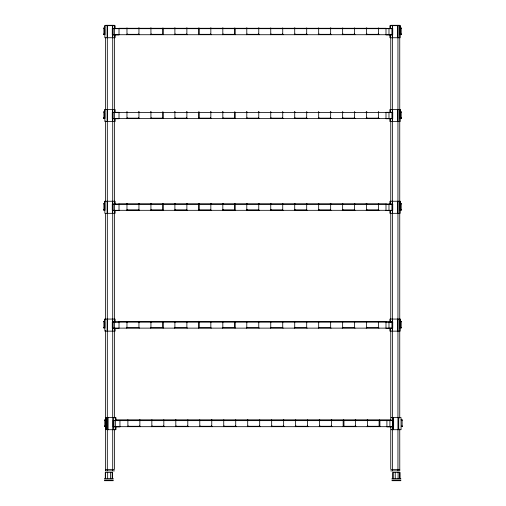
<?xml version="1.0" encoding="UTF-8"?>
<svg xmlns="http://www.w3.org/2000/svg" width="506" height="506" viewBox="0 0 506 506"><rect width="100%" height="100%" fill="white"/><g stroke="black" fill="none" stroke-linecap="round" stroke-linejoin="round"><path stroke-width="0.76" d="M105.963 420.631L105.969 417.621L105.969 429.702L106.007 417.621M400.006 27.919L400.138 25.661L390.031 25.661L390.031 28.678M400.006 111.75L400.138 109.486L390.031 109.486L390.031 112.509M400.006 203.507L400.138 201.249L390.031 201.249L390.031 204.266M400.006 321.323L400.138 319.065L390.031 319.065L390.031 322.082M198.453 28.285L198.858 27.881L199.263 28.285L199.263 33.921L198.453 34.737L198.573 28.57M198.453 112.117L198.858 111.706L199.263 112.117L199.263 117.753L198.453 118.562L198.573 112.402M198.453 203.874L198.858 203.469L199.263 203.874L199.263 209.509L198.453 210.325L198.573 204.165M198.453 321.69L198.858 321.285L199.263 321.69L199.263 327.325L198.453 328.141L198.573 321.98M343.157 420.246L343.561 419.841L343.966 420.246L343.966 425.881L343.157 426.697L343.157 420.246L343.359 420.6M128.233 420.448L127.778 419.853L127.778 420.638M283.082 112.319L282.626 111.725L282.626 112.509M164.178 420.448L163.723 419.853L163.723 420.638M319.027 112.319L318.476 111.763L318.571 112.509M354.972 28.488L354.523 27.893L354.421 28.64M200.123 420.448L199.674 419.853L199.573 420.6M354.972 112.319L354.523 111.725L354.421 112.465M236.074 420.448L235.619 419.853L235.518 420.6M283.082 321.892L282.626 321.297L282.626 322.082M354.972 204.076L354.523 203.482L354.421 204.228M319.027 321.892L318.476 321.335L318.571 322.082M354.972 321.892L354.523 321.297L354.421 322.044M127.253 28.57L126.968 27.881L126.766 28.64M163.198 28.57L162.913 27.881L162.711 28.64M127.253 112.402L126.968 111.706L126.766 112.465M163.198 112.402L162.805 111.725L162.711 112.465M127.253 204.165L126.861 203.482L126.766 204.228M283.018 28.57L282.626 27.893L282.626 28.678M163.198 204.165L162.805 203.482L162.711 204.228M318.963 28.57L318.571 27.893L318.571 28.678M127.253 321.98L126.861 321.297L126.766 322.044M163.198 321.98L162.805 321.297L162.711 322.044M104.521 426.001L104.805 426.697L105.008 425.938M283.018 204.165L282.626 203.482L282.626 204.266M318.963 204.165L318.571 203.482L318.571 204.266M271.956 420.537L271.564 419.853L271.469 420.6M307.901 420.537L307.616 419.841L307.414 420.6M379.791 420.537L379.506 419.841L379.222 420.537M126.563 34.737L127.367 33.921M150.529 34.737L151.332 33.921M174.488 34.737L175.297 33.921M126.563 118.562L127.367 117.753M222.419 34.737L223.228 33.921M150.529 118.562L151.332 117.753M246.384 34.737L247.187 33.921M174.488 118.562L175.297 117.753M270.349 34.737L271.153 33.921M294.309 34.737L295.118 33.921M126.563 210.325L127.367 209.509M222.419 118.562L223.228 117.753M318.274 34.737L319.084 33.921M150.529 210.325L151.332 209.509M246.384 118.562L247.187 117.753M342.239 34.737L343.049 33.921M174.488 210.325L175.297 209.509M270.349 118.562L271.153 117.753M366.205 34.737L367.008 33.921M294.309 118.562L295.118 117.753M400.79 28.69L401.6 27.881M222.419 210.325L223.228 209.509M318.274 118.562L319.084 117.753M126.563 328.141L127.367 327.325M246.384 210.325L247.187 209.509M342.239 118.562L343.049 117.753M150.529 328.141L151.332 327.325M270.349 210.325L271.153 209.509M366.205 118.562L367.008 117.753M174.488 328.141L175.297 327.325M294.309 210.325L295.118 209.509M400.79 112.522L401.6 111.706M318.274 210.325L319.084 209.509M222.419 328.141L223.228 327.325M127.48 426.697L128.284 425.881M342.239 210.325L343.049 209.509M246.384 328.141L247.187 327.325M151.446 426.697L152.249 425.881M366.205 210.325L367.008 209.509M270.349 328.141L271.153 327.325M175.405 426.697L176.214 425.881M400.79 204.285L401.6 203.469M294.309 328.141L295.118 327.325M199.37 426.697L200.18 425.881M318.274 328.141L319.084 327.325M223.336 426.697L224.145 425.881M342.239 328.141L343.049 327.325M247.301 426.697L248.104 425.881M366.205 328.141L367.008 327.325M271.267 426.697L272.07 425.881M295.226 426.697L296.035 425.881M400.79 322.094L401.6 321.285M319.191 426.697L320.001 425.881M367.122 426.697L367.925 425.881M401.707 420.65L402.517 419.841L400.935 419.841M235.005 28.64L234.803 27.881L234.518 28.57M270.95 28.64L270.748 27.881L270.463 28.57M306.895 28.64L306.699 27.881L306.408 28.57M342.847 28.64L342.745 27.893L342.29 28.488M235.005 112.465L234.803 111.706L234.518 112.402M270.95 112.465L270.748 111.706L270.463 112.402M400.992 33.972L401.195 34.737L401.479 34.041M306.895 112.465L306.8 111.725L306.408 112.402M342.847 112.465L342.745 111.725L342.29 112.319M235.005 204.228L234.91 203.482L234.518 204.165M270.95 204.228L270.855 203.482L270.463 204.165M400.992 117.803L401.195 118.562L401.479 117.866M306.895 204.228L306.8 203.482L306.408 204.165M342.847 204.228L342.745 203.482L342.29 204.076M235.005 322.044L234.91 321.297L234.518 321.98M400.992 209.566L401.195 210.325L401.479 209.629M270.95 322.044L270.855 321.297L270.463 321.98M152.047 420.6L151.952 419.853L151.56 420.537M306.895 322.044L306.8 321.297L306.408 321.98M187.998 420.6L187.897 419.853L187.441 420.448M342.847 322.044L342.745 321.297L342.29 321.892M223.943 420.6L223.842 419.853L223.393 420.448M400.992 327.382L401.195 328.141L401.479 327.445M378.69 28.678L378.69 27.893L378.305 28.57M378.69 112.509L378.69 111.725L378.241 112.319M378.69 204.266L378.69 203.482L378.305 204.165M378.69 322.082L378.69 321.297L378.241 321.892M259.793 420.638L259.793 419.853L259.338 420.448M295.738 420.638L295.738 419.853L295.283 420.448M105.52 25.3L114.508 25.3M390.758 25.3L399.746 25.3L399.746 418.013M114.976 34.718L114.976 37.741L104.862 37.741L104.862 25.661L114.976 25.661L114.976 28.678M118.872 28.285L386.211 28.285M399.613 28.285L401.195 28.285L401.195 34.326M112.275 28.488L119.018 28.488L119.018 34.908L112.275 34.908M392.732 28.488L385.989 28.488L385.989 34.908L392.732 34.908M162.913 34.326L150.927 34.326L150.927 28.285M198.858 34.326L210.838 34.326L210.838 28.285M234.803 34.326L222.823 34.326L222.823 28.285M114.976 118.549L114.976 121.573L104.862 121.573L104.862 109.486L114.976 109.486L114.976 112.509M104.634 112.117L103.888 112.117L103.888 118.157M399.613 112.117L401.195 112.117L401.195 118.157M112.275 112.319L119.018 112.319L119.018 118.739L112.275 118.739M392.732 112.319L385.989 112.319L385.989 118.739L392.732 118.739M162.913 118.157L150.927 118.157L150.927 112.117M198.858 118.157L210.838 118.157L210.838 112.117M234.803 118.157L222.823 118.157L222.823 112.117M114.976 210.313L114.976 213.33L104.862 213.33L104.862 201.249L114.976 201.249L114.976 204.266M118.872 203.874L386.211 203.874M399.613 203.874L401.195 203.874L401.195 209.914M112.275 204.076L119.018 204.076L119.018 210.496L112.275 210.496M392.732 204.076L385.989 204.076L385.989 210.496L392.732 210.496M162.913 209.914L150.927 209.914L150.927 203.874M198.858 209.914L210.838 209.914L210.838 203.874M234.803 209.914L222.823 209.914L222.823 203.874M114.976 328.122L114.976 331.145L104.862 331.145L104.862 319.065L114.976 319.065L114.976 322.082M118.872 321.69L386.211 321.69M399.613 321.69L401.195 321.69L401.195 327.73M112.275 321.892L119.018 321.892L119.018 328.312L112.275 328.312M392.732 321.892L385.989 321.892L385.989 328.312L392.732 328.312M162.913 327.73L150.927 327.73L150.927 321.69M198.858 327.73L210.838 327.73L210.838 321.69M234.803 327.73L222.823 327.73L222.823 321.69M106.956 417.621L115.893 417.621L115.893 420.638M391.119 417.621L391.492 417.621M391.625 417.621L401.062 417.621L401.056 429.702L391.625 429.702M105.982 419.841L104.4 419.841L105.21 420.65M115.444 419.841L391.094 419.841M106.386 420.246L104.805 420.246L104.805 426.286M401.366 420.246L402.112 420.246L402.112 426.286M113.192 420.448L119.935 420.448L119.935 426.868L113.192 426.868M393.649 420.448L386.907 420.448L386.907 426.868L393.649 426.868M343.561 426.286L355.541 426.286L355.541 420.246M379.506 426.286L367.527 426.286L367.527 420.246M106.007 429.702L105.779 417.621M106.956 429.702L115.893 429.702L115.893 426.678M391.119 429.702L391.492 429.702M105.52 469.372L114.508 469.372L114.508 429.075M399.746 469.372L390.758 469.372L390.758 426.703M105.476 470.884L114.508 470.884M390.758 470.884L399.778 470.884L399.746 429.075M104.356 478.436L113.325 478.436M391.922 478.436L400.897 478.436M104.356 479.947L113.325 479.947M391.922 479.947L400.897 479.947M104.356 480.7L113.325 480.7M391.922 480.7L400.897 480.7M378.184 33.921L378.994 34.737M354.219 33.921L355.029 34.737M330.26 33.921L331.063 34.737M306.294 33.921L307.098 34.737M378.184 117.753L378.994 118.562M282.329 33.921L283.139 34.737M354.219 117.753L355.029 118.562M258.364 33.921L259.173 34.737M330.26 117.753L331.063 118.562M306.294 117.753L307.098 118.562M210.439 33.921L211.242 34.737M378.184 209.509L378.994 210.325M282.329 117.753L283.139 118.562M186.474 33.921L187.277 34.737M354.219 209.509L355.029 210.325M258.364 117.753L259.173 118.562M330.26 209.509L331.063 210.325M138.543 33.921L139.352 34.737M306.294 209.509L307.098 210.325M210.439 117.753L211.242 118.562M103.483 27.881L104.293 28.69M282.329 209.509L283.139 210.325M186.474 117.753L187.277 118.562M378.184 327.325L378.994 328.141M258.364 209.509L259.173 210.325M354.219 327.325L355.029 328.141M138.543 117.753L139.352 118.562M330.26 327.325L331.063 328.141M210.439 209.509L211.242 210.325M103.483 111.706L104.293 112.522M306.294 327.325L307.098 328.141M186.474 209.509L187.277 210.325M282.329 327.325L283.139 328.141M258.364 327.325L259.173 328.141M355.136 425.881L355.946 426.697M138.543 209.509L139.352 210.325M331.177 425.881L331.98 426.697M103.483 203.469L104.293 204.285M210.439 327.325L211.242 328.141M307.212 425.881L308.015 426.697M186.474 327.325L187.277 328.141M283.246 425.881L284.056 426.697M259.281 425.881L260.09 426.697M138.543 327.325L139.352 328.141M235.315 425.881L236.125 426.697M211.356 425.881L212.159 426.697M103.483 321.285L104.293 322.094M187.391 425.881L188.194 426.697M163.425 425.881L164.235 426.697M139.46 425.881L140.27 426.697M104.862 25.661L105.001 27.919M104.862 109.486L105.001 111.75M104.862 201.249L105.001 203.507M104.862 319.065L105.001 321.323M400.145 25.661L400.138 37.741L390.031 37.741L390.031 34.718M400.145 109.486L400.138 121.573L390.031 121.573L390.031 118.549M400.145 201.249L400.138 213.33L390.031 213.33L390.031 210.313M400.145 319.065L400.138 331.145L390.031 331.145L390.031 328.122M400.044 28.678L400.044 34.718M400.044 112.509L400.044 118.549M400.044 204.266L400.044 210.313M400.044 322.082L400.044 328.122M399.968 478.436L399.968 472.395L392.858 472.395L392.858 478.436M399.759 472.395L399.759 478.436M398.741 417.621L398.728 429.702M398.089 472.395L398.089 478.436M397.95 25.3L397.95 470.884M397.824 25.661L397.811 37.741M397.811 109.486L397.824 121.573M397.811 201.249L397.824 213.33M397.811 319.065L397.824 331.145M395.23 472.395L395.23 478.436M393.067 472.395L393.067 478.436M392.896 420.448L392.896 426.868M392.555 25.3L392.555 470.884M392.352 25.661L392.333 37.741M392.333 109.486L392.352 121.573M392.333 201.249L392.352 213.33M392.352 319.065L392.333 331.145M391.979 28.488L391.979 34.908M391.979 112.319L391.979 118.739M391.979 204.076L391.979 210.496M391.979 321.892L391.979 328.312M390.758 37.944L390.758 109.846M390.758 120.909L390.758 201.508M390.758 213.361L390.758 319.242M390.758 330.304L390.758 420.378M390.221 25.661L390.221 28.678M390.221 34.718L390.221 37.741M390.221 109.486L390.221 112.509M390.221 118.549L390.221 121.573M390.221 201.249L390.221 204.266M390.221 210.313L390.221 213.33M390.221 319.065L390.221 322.082M390.221 328.122L390.221 331.145M389.905 420.638L389.905 426.678M388.987 28.678L388.987 34.718M388.987 112.509L388.987 118.549M388.987 204.266L388.987 210.313M388.987 322.082L388.987 328.122M379.911 421.005L379.911 426.697L379.102 425.881L379.102 421.005M378.589 28.285L378.589 34.326L366.61 34.326L366.61 28.285M378.589 112.117L378.589 118.157L366.61 118.157L366.61 112.117M378.589 203.874L378.589 209.914L366.61 209.914L366.61 203.874M378.589 321.69L378.589 327.73L366.61 327.73L366.61 321.69M354.624 28.285L354.624 34.326L342.644 34.326L342.644 28.285M354.624 112.117L354.624 118.157L342.644 118.157L342.644 112.117M354.624 203.874L354.624 209.914L342.644 209.914L342.644 203.874M354.624 321.69L354.624 327.73L342.644 327.73L342.644 321.69M331.575 420.246L331.575 426.286L319.596 426.286L319.596 420.246M330.658 28.285L330.658 34.326L318.679 34.326L318.679 28.285M330.658 112.117L330.658 118.157L318.679 118.157L318.679 112.117M330.658 203.874L330.658 209.914L318.679 209.914L318.679 203.874M330.658 321.69L330.658 327.73L318.679 327.73L318.679 321.69M307.616 420.246L307.616 426.286L295.63 426.286L295.63 420.246M306.699 28.285L306.699 34.326L294.713 34.326L294.713 28.285M306.699 112.117L306.699 118.157L294.713 118.157L294.713 112.117M306.699 203.874L306.699 209.914L294.713 209.914L294.713 203.874M306.699 321.69L306.699 327.73L294.713 327.73L294.713 321.69M283.651 420.246L283.651 426.286L271.665 426.286L271.665 420.246M282.734 28.285L282.734 34.326L270.748 34.326L270.748 28.285M282.734 112.117L282.734 118.157L270.748 118.157L270.748 112.117M282.734 203.874L282.734 209.914L270.748 209.914L270.748 203.874M282.734 321.69L282.734 327.73L270.748 327.73L270.748 321.69M259.686 420.246L259.686 426.286L247.706 426.286L247.706 420.246M258.768 28.285L258.768 34.326L246.789 34.326L246.789 28.285M258.768 112.117L258.768 118.157L246.789 118.157L246.789 112.117M258.768 203.874L258.768 209.914L246.789 209.914L246.789 203.874M258.768 321.69L258.768 327.73L246.789 327.73L246.789 321.69M235.72 420.246L235.72 426.286L223.741 426.286L223.741 420.246M235.208 29.038L235.208 34.737L234.398 33.921L234.398 29.038M235.208 112.87L235.208 118.562L234.398 117.753L234.398 112.87M235.208 204.633L235.208 210.325L234.398 209.509L234.398 204.633M235.208 322.442L235.208 328.141L234.398 327.325L234.398 322.442M211.755 420.246L211.755 426.286L199.775 426.286L199.775 420.246M187.796 420.246L187.796 426.286L175.81 426.286L175.81 420.246M186.878 28.285L186.878 34.326L174.893 34.326L174.893 28.285M186.878 112.117L186.878 118.157L174.893 118.157L174.893 112.117M186.878 203.874L186.878 209.914L174.893 209.914L174.893 203.874M186.878 321.69L186.878 327.73L174.893 327.73L174.893 321.69M163.83 420.246L163.83 426.286L151.844 426.286L151.844 420.246M163.318 29.038L163.318 34.737L162.508 33.921L162.508 29.038M163.318 112.87L163.318 118.562L162.508 117.753L162.508 112.87M163.318 204.633L163.318 210.325L162.508 209.509L162.508 204.633M163.318 322.442L163.318 328.141L162.508 327.325L162.508 322.442M139.865 420.246L139.865 426.286L127.885 426.286L127.885 420.246M138.948 28.285L138.948 34.326L126.968 34.326L126.968 28.285M138.948 112.117L138.948 118.157L126.968 118.157L126.968 112.117M138.948 203.874L138.948 209.914L126.968 209.914L126.968 203.874M138.948 321.69L138.948 327.73L126.968 327.73L126.968 321.69M115.703 417.621L115.703 420.638M115.703 426.678L115.703 429.702M115.438 420.638L115.438 426.678M114.786 25.661L114.786 28.678M114.786 34.718L114.786 37.741M114.786 109.486L114.786 112.509M114.786 118.549L114.786 121.573M114.786 201.249L114.786 204.266M114.786 210.313L114.786 213.33M114.786 319.065L114.786 322.082M114.786 328.122L114.786 331.145M114.52 28.678L114.52 34.718M114.508 37.944L114.508 109.846M114.52 112.509L114.52 118.549M114.508 120.909L114.508 201.508M114.52 204.266L114.52 210.313M114.508 213.361L114.508 319.242M114.52 322.082L114.52 328.122M114.508 330.304L114.508 418.013M113.939 420.448L113.939 426.868M113.584 417.621L113.565 429.702M113.021 28.488L113.021 34.908M113.021 112.319L113.021 118.739M113.021 204.076L113.021 210.496M113.021 321.892L113.021 328.312M112.711 25.3L112.711 470.884M112.648 25.661L112.648 37.741M112.648 109.486L112.648 121.573M112.648 201.249L112.648 213.33M112.648 319.065L112.648 331.145M112.395 478.436L112.395 472.395L105.286 472.395L105.286 478.436M112.187 472.395L112.187 478.436M110.523 472.395L110.523 478.436M108.113 417.621L108.101 429.702M107.664 472.395L107.664 478.436M107.316 25.3L107.316 470.884M107.183 25.661L107.196 37.741M107.196 109.486L107.183 121.573M107.196 201.249L107.183 213.33M107.196 319.065L107.183 331.145M105.874 420.638L105.874 426.678M105.52 37.944L105.52 109.846M105.52 120.909L105.52 201.508M105.52 213.361L105.52 319.242M105.52 330.304L105.52 470.884M105.495 472.395L105.495 478.436M104.957 28.678L104.957 34.718M104.957 112.509L104.957 118.549M104.957 204.266L104.957 210.313M104.957 322.082L104.957 328.122M103.888 28.285L103.888 34.326M103.888 203.874L103.888 209.914M103.888 321.69L103.888 327.73M103.496 34.225C103.989 35.774 104.698 33.124 103.496 34.225M103.496 118.05C103.989 119.606 104.698 116.956 103.496 118.05M103.496 209.813C103.989 211.363 104.698 208.719 103.496 209.813M138.555 28.178C139.049 29.734 139.757 27.084 138.555 28.178M103.496 327.629C103.989 329.178 104.698 326.528 103.496 327.629M138.555 112.009C139.049 113.565 139.757 110.915 138.555 112.009M150.541 28.178C151.035 29.734 151.737 27.084 150.541 28.178M138.555 203.773C139.049 205.322 139.757 202.672 138.555 203.773M150.541 112.009C151.035 113.565 151.737 110.915 150.541 112.009M150.541 203.773C151.035 205.322 151.737 202.672 150.541 203.773M174.5 28.178C174.994 29.734 175.702 27.084 174.5 28.178M138.555 321.582C139.049 323.138 139.757 320.488 138.555 321.582M174.5 112.009C174.994 113.565 175.702 110.915 174.5 112.009M186.486 28.178C186.98 29.734 187.688 27.084 186.486 28.178M150.541 321.582C151.035 323.138 151.737 320.488 150.541 321.582M139.473 420.138C139.966 421.694 140.674 419.044 139.473 420.138M174.5 203.773C174.994 205.322 175.702 202.672 174.5 203.773M186.486 112.009C186.98 113.565 187.688 110.915 186.486 112.009M186.486 203.773C186.98 205.322 187.688 202.672 186.486 203.773M210.452 28.178C210.945 29.734 211.647 27.084 210.452 28.178M174.5 321.582C174.994 323.138 175.702 320.488 174.5 321.582M210.452 112.009C210.945 113.565 211.647 110.915 210.452 112.009M222.431 28.178C222.925 29.734 223.633 27.084 222.431 28.178M186.486 321.582C186.98 323.138 187.688 320.488 186.486 321.582M175.424 420.138C175.917 421.694 176.619 419.044 175.424 420.138M210.452 203.773C210.945 205.322 211.647 202.672 210.452 203.773M222.431 112.009C222.925 113.565 223.633 110.915 222.431 112.009M222.431 203.773C222.925 205.322 223.633 202.672 222.431 203.773M246.397 28.178C246.89 29.734 247.598 27.084 246.397 28.178M210.452 321.582C210.945 323.138 211.647 320.488 210.452 321.582M246.397 112.009C246.89 113.565 247.598 110.915 246.397 112.009M258.376 28.178C258.87 29.734 259.578 27.084 258.376 28.178M222.431 321.582C222.925 323.138 223.633 320.488 222.431 321.582M211.369 420.138C211.862 421.694 212.564 419.044 211.369 420.138M246.397 203.773C246.89 205.322 247.598 202.672 246.397 203.773M258.376 112.009C258.87 113.565 259.578 110.915 258.376 112.009M258.376 203.773C258.87 205.322 259.578 202.672 258.376 203.773M246.397 321.582C246.89 323.138 247.598 320.488 246.397 321.582M294.321 28.178C294.815 29.734 295.523 27.084 294.321 28.178M258.376 321.582C258.87 323.138 259.578 320.488 258.376 321.582M247.314 420.138C247.807 421.694 248.516 419.044 247.314 420.138M294.321 112.009C294.815 113.565 295.523 110.915 294.321 112.009M294.321 203.773C294.815 205.322 295.523 202.672 294.321 203.773M330.273 28.178C330.766 29.734 331.468 27.084 330.273 28.178M294.321 321.582C294.815 323.138 295.523 320.488 294.321 321.582M283.259 420.138C283.752 421.694 284.461 419.044 283.259 420.138M330.273 112.009C330.766 113.565 331.468 110.915 330.273 112.009M330.273 203.773C330.766 205.322 331.468 202.672 330.273 203.773M366.217 28.178C366.711 29.734 367.419 27.084 366.217 28.178M330.273 321.582C330.766 323.138 331.468 320.488 330.273 321.582M319.204 420.138C319.697 421.694 320.406 419.044 319.204 420.138M366.217 112.009C366.711 113.565 367.419 110.915 366.217 112.009M331.19 420.138C331.683 421.694 332.385 419.044 331.19 420.138M366.217 203.773C366.711 205.322 367.419 202.672 366.217 203.773M366.217 321.582C366.711 323.138 367.419 320.488 366.217 321.582M355.155 420.138C355.648 421.694 356.35 419.044 355.155 420.138M367.135 420.138C367.628 421.694 368.336 419.044 367.135 420.138M401.72 426.185C402.213 427.734 402.921 425.084 401.72 426.185M392.732 28.678L112.275 28.678L112.275 34.718L392.732 34.718L392.732 28.678M392.732 112.509L112.275 112.509L112.275 118.549L392.732 118.549L392.732 112.509M392.732 204.266L112.275 204.266L112.275 210.313L392.732 210.313L392.732 204.266M392.732 322.082L112.275 322.082L112.275 328.122L392.732 328.122L392.732 322.082M393.649 420.638L113.192 420.638L113.192 426.678L393.649 426.678L393.649 420.638M393.276 429.702L393.276 417.621L393.257 429.702"/></g></svg>
